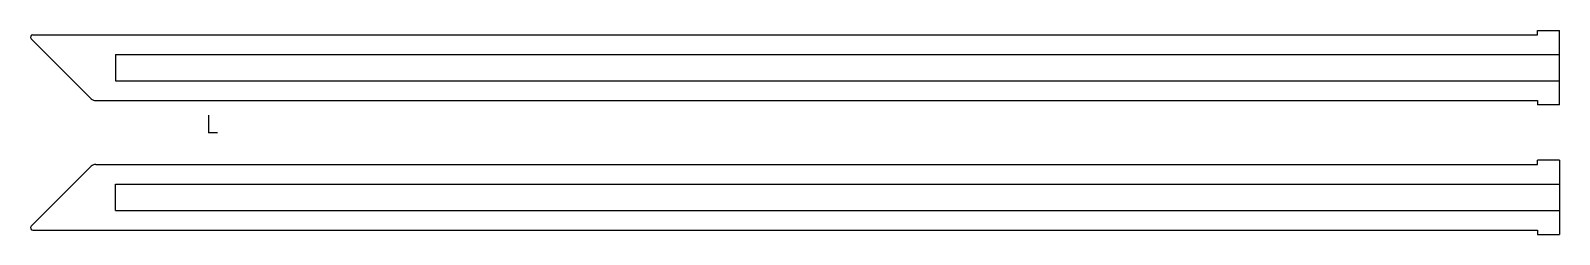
# Model space of a CAD drawing. Header units: millimetres. Extents: x -81 to 617, y -47 to 47.
import ezdxf

# ---------------------------------------------------------------- set-up
doc = ezdxf.new("R2010")
doc.units = ezdxf.units.MM
doc.header["$PDSIZE"] = -1

msp = doc.modelspace()

# ---------------------------------------------------------------- linework, layer by layer
at = {"color": 7, "linetype": 'Continuous', "lineweight": 25}
for p, q in [((-81.19, 42.87), (-53.78, 15.46)), ((-80.48, 44.58), (606.85, 44.58)), ((606.85, 44.58), (606.85, 46.58)), ((606.85, 46.58), (616.85, 46.58)), ((616.85, 12.58), (616.85, 46.58)), ((-42.62, 35.58), (-42.62, 23.58)), ((-42.62, 35.58), (616.85, 35.58)), ((-42.62, 23.58), (616.85, 23.58)), ((-51.65, 14.58), (606.85, 14.58)), ((606.85, 14.58), (606.85, 12.58)), ((616.85, 12.58), (606.85, 12.58)), ((606.85, -14.58), (606.85, -12.58)), ((616.85, -12.58), (606.85, -12.58)), ((616.85, -12.58), (616.85, -46.58)), ((-81.19, -42.87), (-53.78, -15.46)), ((-51.65, -14.58), (606.85, -14.58)), ((-42.62, -35.58), (-42.62, -23.58)), ((-42.62, -23.58), (616.85, -23.58)), ((-42.62, -35.58), (616.85, -35.58)), ((-80.48, -44.58), (606.85, -44.58)), ((606.85, -44.58), (606.85, -46.58)), ((606.85, -46.58), (616.85, -46.58))]:
    msp.add_line(p, q, dxfattribs=at)
at = {"color": 7, "linetype": 'Continuous'}
for q in [(0, 7.88), (3.94, 0)]:
    msp.add_line((0, 0), q, dxfattribs=at)
at = {"color": 7, "linetype": 'Continuous', "lineweight": 25}
for centre, radius, start, end in [((-80.48, 43.58), 1, 90, 225), ((-51.65, 17.58), 3, 225, 270), ((-51.65, -17.58), 3, 90, 135), ((-80.48, -43.58), 1, 135, 270)]:
    msp.add_arc(centre, radius, start, end, dxfattribs=at)
at = {"color": 7, "linetype": 'Continuous'}
msp.add_point((0, 0), dxfattribs=at)

doc.saveas('drawing.dxf')
